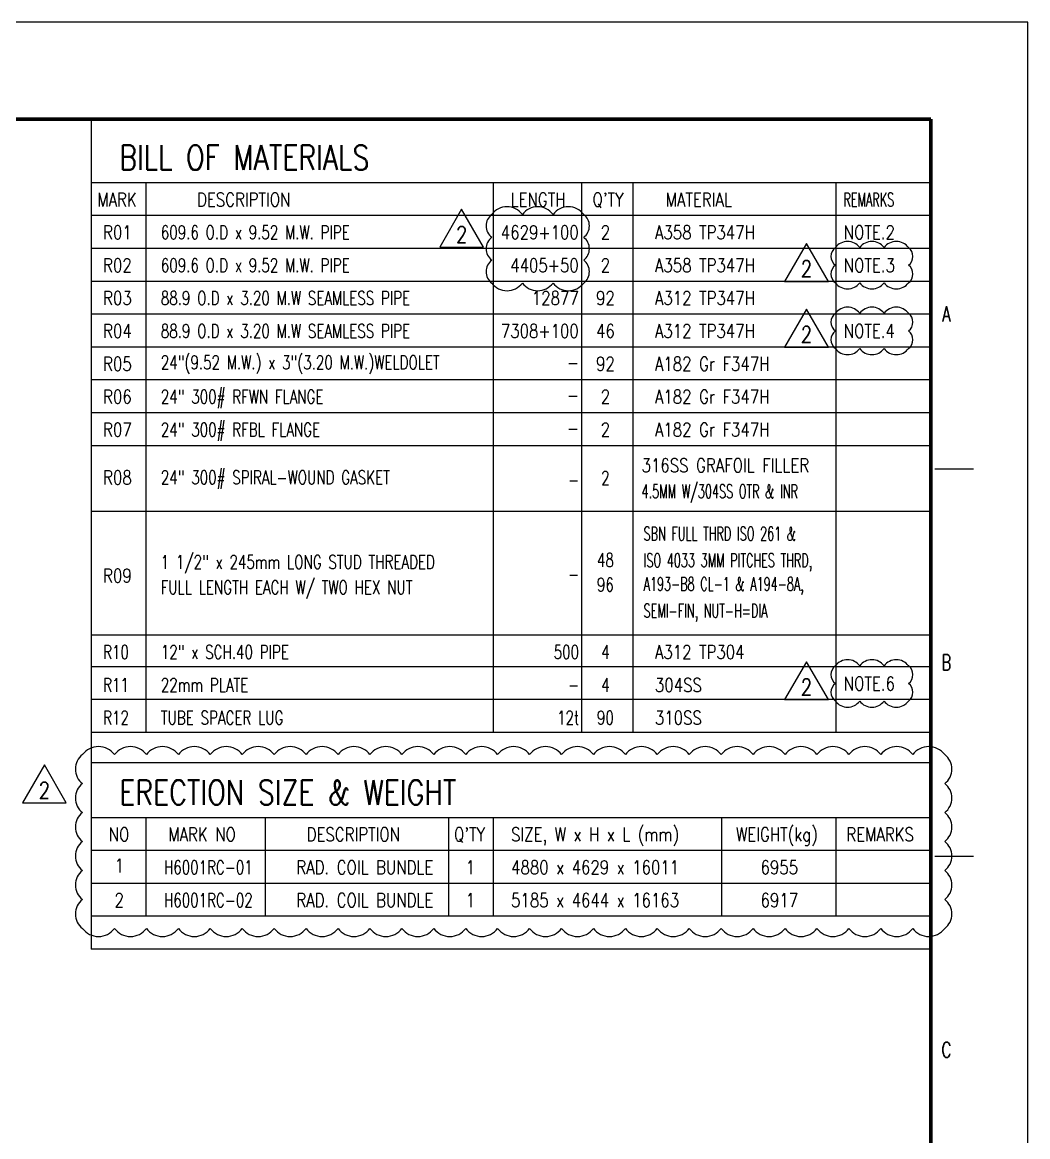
# Model space of a CAD drawing. Header units: millimetres. Extents: x 0 to 91981, y -132907 to 77676.
# Drawn here: x 39444 to 50460, y 23482 to 35691 of the extents above; entities that cross this region are included whole.
import ezdxf
from ezdxf.enums import TextEntityAlignment as Align

# ---------------------------------------------------------------- set-up
doc = ezdxf.new("R2010")
doc.units = ezdxf.units.MM
doc.header["$LTSCALE"] = 60
for name, color, linetype in [('CON-C', 4, 'Continuous'), ('CON-G', 3, 'Continuous'), ('CON-W', 7, 'Continuous'), ('CON-Y', 2, 'Continuous'), ('rev-2', 2, 'Continuous'), ('TXT-Y', 2, 'Continuous')]:
    doc.layers.add(name, color=color, linetype=linetype)
doc.styles.add('ROMANS', font='ROMANS.shx', dxfattribs={"width": 0.8})
doc.styles.add('SIMPLEX', font='simplex.shx', dxfattribs={"width": 0.8})

# ---------------------------------------------------------------- blocks, each defined once
blk = doc.blocks.new('TITLE')
at = {"color": 7}
for p, q in [((841, 594.85), (0, 594.85)), ((841, 0), (841, 594.85)), ((824.02, 513.34), (831.1, 513.34)), ((824.02, 442.6), (831.1, 442.6))]:
    blk.add_line(p, q, dxfattribs=at)
at = {"color": 7, "const_width": 0.707}
for points in [[(823.32, 577.17), (27.94, 577.17)], [(823.32, 17.33), (823.32, 577.17)]]:
    blk.add_lwpolyline(points, dxfattribs=at)
at = {"color": 7, "style": 'ROMANS', "width": 0.7}
for s, p in [('A', (826.15, 541.63)), ('B', (826.15, 477.97)), ('C', (826.15, 407.24))]:
    blk.add_text(s, height=2.83, dxfattribs=at).set_placement(p, align=Align.MIDDLE)
blk = doc.blocks.new('revmark')
at = {"layer": 'rev-2'}
blk.add_lwpolyline([(0, 0), (-4, -6.93), (4, -6.93)], close=True, dxfattribs=at)
at = {"layer": 'rev-2', "style": 'SIMPLEX', "width": 0.8}
blk.add_attdef('REVMARK', text='', height=3, dxfattribs=at).set_placement((0, -4.62), align=Align.MIDDLE_CENTER)

msp = doc.modelspace()

# ---------------------------------------------------------------- linework, layer by layer
at = {"layer": 'CON-C'}
for p, q in [((40200.33701, 34630.24413), (40200.33701, 25536.92756)), ((49399.02369, 33932.72996), (40200.33701, 33932.72996)), ((49399.02369, 27576.92756), (40200.33701, 27576.92756)), ((48475.94677, 27576.92756), (40200.33701, 27576.92756)), ((49399.02369, 26976.92756), (40200.33701, 26976.92756))]:
    msp.add_line(p, q, dxfattribs=at)
at = {"layer": 'CON-G'}
for p, q in [((49399.02369, 33572.72996), (40200.33701, 33572.72996)), ((49399.02369, 26616.92756), (40200.33701, 26616.92756))]:
    msp.add_line(p, q, dxfattribs=at)
at = {"layer": 'CON-W'}
for p, q in [((49399.02369, 33212.72996), (40200.33701, 33212.72996)), ((49399.02369, 32852.72996), (40200.33701, 32852.72996)), ((49399.02369, 32492.72996), (40200.33701, 32492.72996)), ((49399.02369, 32132.72996), (40200.33701, 32132.72996)), ((49399.02369, 31772.72996), (40200.33701, 31772.72996)), ((49399.02369, 31412.72996), (40200.33701, 31412.72996)), ((49399.02369, 31052.72996), (40200.33701, 31052.72996)), ((49399.02369, 30332.72996), (40200.33701, 30332.72996)), ((49399.02369, 28975.21204), (40200.33701, 28975.21204)), ((49399.02369, 28630.25157), (40200.33701, 28630.25157)), ((49399.02369, 28270.25157), (40200.33701, 28270.25157)), ((49399.02369, 27910.25157), (40200.33701, 27910.25157)), ((49399.02369, 26256.92756), (40200.33701, 26256.92756)), ((49399.02369, 25896.92756), (40200.33701, 25896.92756)), ((49399.02369, 25536.92756), (40200.33701, 25536.92756))]:
    msp.add_line(p, q, dxfattribs=at)
at = {"layer": 'CON-Y'}
for p, q in [((40800.33701, 25896.92756), (40800.33701, 26976.92756)), ((42108.24455, 25896.92756), (42108.24455, 26976.92756)), ((44117.25847, 25896.92756), (44117.25847, 26976.92756)), ((44606.07596, 25896.92756), (44606.07596, 26976.92756)), ((47107.69814, 25896.92756), (47107.69814, 26976.92756)), ((48363.03104, 25896.92756), (48363.03104, 26976.92756))]:
    msp.add_line(p, q, dxfattribs=at)
at = {"layer": 'rev-2'}
for points in [[(44587.80189, 32833.99413, 0.5), (44923.60789, 32833.99413, 0.5), (45259.41389, 32833.99413, 0.5), (45595.21988, 32833.99413, 0.5), (45595.21988, 33084.69195, 0.5), (45595.21988, 33335.38978, 0.5), (45595.21988, 33586.0876, 0.5), (45259.41389, 33586.0876, 0.5), (44923.60789, 33586.0876, 0.5), (44587.80189, 33586.0876, 0.5), (44587.80189, 33335.38978, 0.5), (44587.80189, 33084.69195, 0.5)], [(48352.41392, 32836.95347, 0.5), (48619.50808, 32836.95347, 0.5), (48886.60224, 32836.95347, 0.5), (49153.6964, 32836.95347, 0.5), (49153.6964, 33030.02064, 0.5), (49153.6964, 33223.08781, 0.5), (48886.60224, 33223.08781, 0.5), (48619.50808, 33223.08781, 0.5), (48352.41392, 33223.08781, 0.5), (48352.41392, 33030.02064, 0.5)], [(48352.41392, 32116.95347, 0.5), (48619.50808, 32116.95347, 0.5), (48886.60224, 32116.95347, 0.5), (49153.6964, 32116.95347, 0.5), (49153.6964, 32310.02064, 0.5), (49153.6964, 32503.08781, 0.5), (48886.60224, 32503.08781, 0.5), (48619.50808, 32503.08781, 0.5), (48352.41392, 32503.08781, 0.5), (48352.41392, 32310.02064, 0.5)], [(40104.83456, 25762.86422, 0.5), (40454.66628, 25762.86422, 0.5), (40804.49799, 25762.86422, 0.5), (41154.32971, 25762.86422, 0.5), (41504.16142, 25762.86422, 0.5), (41853.99314, 25762.86422, 0.5), (42203.82485, 25762.86422, 0.5), (42553.65657, 25762.86422, 0.5), (42903.48828, 25762.86422, 0.5), (43253.32, 25762.86422, 0.5), (43603.15171, 25762.86422, 0.5), (43952.98343, 25762.86422, 0.5), (44302.81514, 25762.86422, 0.5), (44652.64686, 25762.86422, 0.5), (45002.47857, 25762.86422, 0.5), (45352.31029, 25762.86422, 0.5), (45702.142, 25762.86422, 0.5), (46051.97372, 25762.86422, 0.5), (46401.80543, 25762.86422, 0.5), (46751.63715, 25762.86422, 0.5), (47101.46886, 25762.86422, 0.5), (47451.30058, 25762.86422, 0.5), (47801.13229, 25762.86422, 0.5), (48150.96401, 25762.86422, 0.5), (48500.79572, 25762.86422, 0.5), (48850.62744, 25762.86422, 0.5), (49200.45915, 25762.86422, 0.5), (49550.29087, 25762.86422, 0.5), (49550.29087, 26080.3806, 0.5), (49550.29087, 26397.89699, 0.5), (49550.29087, 26715.41337, 0.5), (49550.29087, 27032.92976, 0.5), (49550.29087, 27350.44615, 0.5), (49550.29087, 27667.96253, 0.5), (49200.45915, 27667.96253, 0.5), (48850.62744, 27667.96253, 0.5), (48500.79572, 27667.96253, 0.5), (48150.96401, 27667.96253, 0.5), (47801.13229, 27667.96253, 0.5), (47451.30058, 27667.96253, 0.5), (47101.46886, 27667.96253, 0.5), (46751.63715, 27667.96253, 0.5), (46401.80543, 27667.96253, 0.5), (46051.97372, 27667.96253, 0.5), (45702.142, 27667.96253, 0.5), (45352.31029, 27667.96253, 0.5), (45002.47857, 27667.96253, 0.5), (44652.64686, 27667.96253, 0.5), (44302.81514, 27667.96253, 0.5), (43952.98343, 27667.96253, 0.5), (43603.15171, 27667.96253, 0.5), (43253.32, 27667.96253, 0.5), (42903.48828, 27667.96253, 0.5), (42553.65657, 27667.96253, 0.5), (42203.82485, 27667.96253, 0.5), (41853.99314, 27667.96253, 0.5), (41504.16142, 27667.96253, 0.5), (41154.32971, 27667.96253, 0.5), (40804.49799, 27667.96253, 0.5), (40454.66628, 27667.96253, 0.5), (40104.83456, 27667.96253, 0.5), (40104.83456, 27350.44615, 0.5), (40104.83456, 27032.92976, 0.5), (40104.83456, 26715.41337, 0.5), (40104.83456, 26397.89699, 0.5), (40104.83456, 26080.3806, 0.5)]]:
    msp.add_lwpolyline(points, format="xyb", close=True, dxfattribs=at)
at = {"layer": 'rev-2', "color": 4}
msp.add_lwpolyline([(48352.41392, 28254.47508, 0.5), (48619.50808, 28254.47508, 0.5), (48886.60224, 28254.47508, 0.5), (49153.6964, 28254.47508, 0.5), (49153.6964, 28447.54225, 0.5), (49153.6964, 28640.60942, 0.5), (48886.60224, 28640.60942, 0.5), (48619.50808, 28640.60942, 0.5), (48352.41392, 28640.60942, 0.5), (48352.41392, 28447.54225, 0.5)], format="xyb", close=True, dxfattribs=at)
at = {"layer": 'TXT-Y'}
for p, q in [((40800.33701, 27910.25157), (40800.33701, 33932.72996)), ((44606.07596, 27910.25157), (44606.07596, 33932.72996)), ((45574.8352, 27910.25157), (45574.8352, 33932.72996)), ((46138.36979, 27910.25157), (46138.36979, 33932.72996)), ((48363.03104, 27910.25157), (48363.03104, 33932.72996))]:
    msp.add_line(p, q, dxfattribs=at)

# ---------------------------------------------------------------- block references
at = {"linetype": 'ByBlock', "xscale": 60, "yscale": 60, "zscale": 60}
msp.add_blockref('TITLE', (-0.0007, 0.00023), dxfattribs=at)
at = {"layer": 'rev-2', "xscale": 60, "yscale": 60, "zscale": 60}
for p in [(44257.75049, 33642.25618), (48035.66876, 33268.42196), (48035.66876, 32548.42196), (48035.66876, 28685.94357), (39686.15798, 27554.28251)]:
    msp.add_blockref('revmark', p, dxfattribs=at).add_auto_attribs({'REVMARK': '2'})

# ---------------------------------------------------------------- texts
at = {"layer": 'CON-C', "style": 'SIMPLEX', "width": 0.8}
for s, height, p in [('BILL OF MATERIALS', 270, (40507.12911, 34074.6688)), ('ERECTION SIZE & WEIGHT', 270.0000001, (40507.12911, 27118.8664))]:
    msp.add_text(s, height=height, dxfattribs=at).set_placement(p)
at = {"layer": 'CON-G', "style": 'SIMPLEX', "width": 0.8}
for s, p in [('NO', (40391.53847, 26718.45574)), ('MARK NO', (41043.81106, 26718.45574)), ('DESCRIPTION', (42559.34574, 26718.45574)), ("Q'TY", (44174.15092, 26718.45574)), ('SIZE, W x H x L (mm)', (44799.18635, 26718.45574)), ('WEIGHT(kg)', (47264.16352, 26718.45574)), ('REMARKS', (48472.82355, 26718.45574))]:
    msp.add_text(s, height=150, dxfattribs=at).set_placement(p)
at = {"layer": 'TXT-Y', "style": 'SIMPLEX'}
for s, width, p in [('MARK', 0.8, (40265.99668, 33674.25814)), ('DESCRIPTION', 0.8, (41358.74115, 33674.25814)), ('LENGTH', 0.8, (44794.03974, 33674.25814)), ("Q'TY", 0.8, (45692.00419, 33674.25814)), ('MATERIAL', 0.8, (46493.37587, 33674.25814)), ('REMARKS', 0.6, (48441.02675, 33674.25814)), ('R01', 0.8, (40329.86447, 33314.25814)), ('609.6 O.D x 9.52 M.W. PIPE', 0.72, (40962.41105, 33314.25814)), ('A358 TP347H', 0.8, (46375.79663, 33314.25814)), ('NOTE.2', 0.8, (48444.23276, 33314.25814)), ('R02', 0.8, (40329.86447, 32954.25814)), ('609.6 O.D x 9.52 M.W. PIPE', 0.72, (40962.41105, 32954.25814)), ('A358 TP347H', 0.8, (46375.79663, 32954.25814)), ('NOTE.3', 0.8, (48444.23276, 32954.25814)), ('R03', 0.8, (40329.86447, 32594.25814)), ('88.9 O.D x 3.20 M.W SEAMLESS PIPE', 0.72, (40962.41105, 32594.25814)), ('A312 TP347H', 0.8, (46375.79663, 32594.25814)), ('R04', 0.8, (40329.86447, 32234.25814)), ('88.9 O.D x 3.20 M.W SEAMLESS PIPE', 0.72, (40962.41105, 32234.25814)), ('A312 TP347H', 0.8, (46375.79663, 32234.25814)), ('NOTE.4', 0.8, (48444.23276, 32234.25814)), ('R05', 0.8, (40329.86447, 31874.25814)), ('24"(9.52 M.W.) x 3"(3.20 M.W.)WELDOLET', 0.72, (40962.41105, 31889.29767)), ('A182 Gr F347H', 0.8, (46375.79663, 31874.25814)), ('R06', 0.8, (40329.86447, 31514.25814)), ('24" 300# RFWN FLANGE', 0.72, (40962.41105, 31514.25814)), ('A182 Gr F347H', 0.8, (46375.79663, 31514.25814)), ('R07', 0.8, (40329.86447, 31154.25814)), ('24" 300# RFBL FLANGE', 0.72, (40962.41105, 31154.25814)), ('A182 Gr F347H', 0.8, (46375.79663, 31154.25814)), ('316SS GRAFOIL FILLER', 0.8, (46229.33006, 30762.64674)), ('R08', 0.8, (40329.86447, 30629.14386)), ('24" 300# SPIRAL-WOUND GASKET', 0.72, (40962.41105, 30629.49374)), ('4.5MM W/304SS OTR & INR', 0.6, (46229.33006, 30477.39619)), ('SBN FULL THRD ISO 261 &', 0.6, (46251.25222, 30014.19695)), ('1 1/2" x 245mm LONG STUD THREADED', 0.72, (40960.2933, 29703.49848)), ('ISO 4033 3MM PITCHES THRD,', 0.6, (46251.25222, 29720.73927)), ('R09', 0.8, (40329.86447, 29553.04828)), ('FULL LENGTH EACH W/ TWO HEX NUT', 0.72, (40960.2933, 29425.66348)), ('A193-B8 CL-1 & A194-8A,', 0.6, (46251.25222, 29462.64502)), ('SEMI-FIN, NUT-H=DIA', 0.6, (46251.25222, 29169.18734)), ('R10', 0.72, (40329.86447, 28716.74023)), ('12" x SCH.40 PIPE', 0.72, (40962.41105, 28716.74023)), ('A312 TP304', 0.8, (46375.41724, 28716.74023)), ('R11', 0.72, (40329.86447, 28356.74023)), ('22mm PLATE', 0.72, (40962.41105, 28356.74023)), ('304SS', 0.8, (46375.41724, 28356.74023)), ('NOTE.6', 0.8, (48444.23276, 28371.77975)), ('R12', 0.72, (40329.86447, 27996.74023)), ('TUBE SPACER LUG', 0.72, (40962.41105, 27996.74023)), ('310SS', 0.8, (46375.41724, 27996.74023)), ('1', 0.8, (40455.40626, 26376.36241)), ('H6001RC-01', 0.72, (40996.92309, 26358.45574)), ('4880 x 4629 x 16011', 0.8, (44799.5168, 26358.45574)), ('2', 0.8, (40455.40626, 25998.45574)), ('H6001RC-02', 0.72, (40996.92309, 25998.45574)), ('5185 x 4644 x 16163', 0.8, (44799.5168, 25998.45574))]:
    msp.add_text(s, height=150, dxfattribs=dict(at, width=width)).set_placement(p)
for s, width, p in [('4629+100', 0.8, (45541.2003, 33314.25814)), ('4405+50', 0.8, (45541.2003, 32954.25814)), ('12877', 0.8, (45541.2003, 32594.25814)), ('7308+100', 0.8, (45541.2003, 32234.25814)), ('-', 0.8, (45544.20945, 31889.29767)), ('-', 0.8, (45544.20945, 31529.29767)), ('-', 0.8, (45544.20945, 31169.29767)), ('-', 0.72, (45544.20945, 30604.16258)), ('-', 0.72, (45544.20945, 29569.16125)), ('-', 0.72, (45544.20945, 29569.16125)), ('500', 0.72, (45544.20945, 28716.74023)), ('-', 0.72, (45544.20945, 28356.74023)), ('12t', 0.72, (45544.20945, 27996.74023)), ('RAD. COIL BUNDLE', 0.8, (43947.69209, 26358.45574)), ('RAD. COIL BUNDLE', 0.8, (43947.69209, 25998.45574))]:
    msp.add_text(s, height=150, dxfattribs=dict(at, width=width)).set_placement(p, align=Align.RIGHT)
for s, width, p in [('2', 0.8, (45833.03823, 33314.25814)), ('2', 0.8, (45833.03823, 32954.25814)), ('92', 0.8, (45833.03823, 32594.25814)), ('46', 0.8, (45833.03823, 32234.25814)), ('92', 0.8, (45833.03823, 31874.25814)), ('2', 0.8, (45833.03823, 31514.25814)), ('2', 0.8, (45833.03823, 31154.25814)), ('2', 0.72, (45833.03823, 30624.43115)), ('48', 0.72, (45833.03823, 29726.14601)), ('96', 0.72, (45833.03823, 29453.86869)), ('4', 0.72, (45833.03823, 28716.74023)), ('4', 0.72, (45833.03823, 28356.74023)), ('90', 0.72, (45833.03823, 27996.74023)), ('1', 0.8, (44353.31511, 26358.45574)), ('6955', 0.8, (47738.45275, 26358.45574)), ('1', 0.8, (44353.31511, 25998.45574)), ('6917', 0.8, (47738.45275, 25998.45574))]:
    msp.add_text(s, height=150, dxfattribs=dict(at, width=width)).set_placement(p, align=Align.CENTER)

doc.saveas('drawing.dxf')
